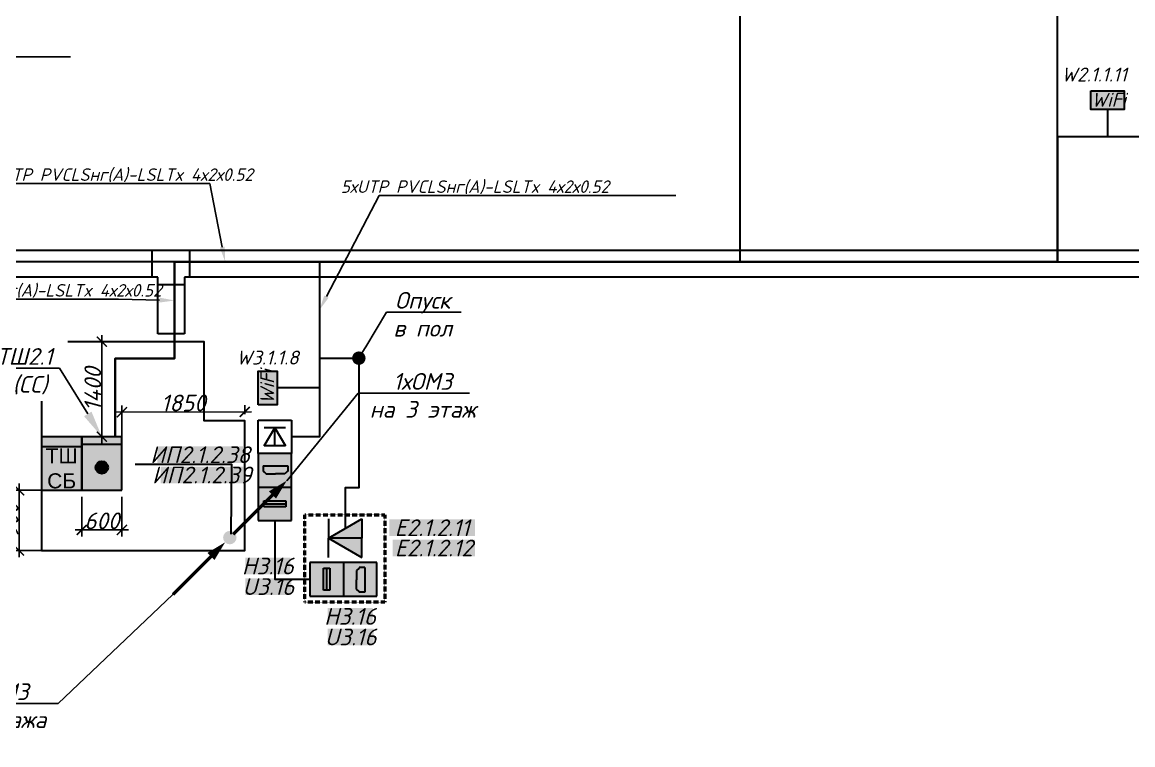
# Model space of a CAD drawing. Header units: millimetres. Extents: x 6978 to 881500, y -130874 to -2349.
# Drawn here: x 460355 to 476946, y -118692 to -107896 of the extents above; entities that cross this region are included whole.
import ezdxf
from ezdxf import colors
from ezdxf.entities.mleader import LeaderData, LeaderLine
from ezdxf.math import Vec2, Vec3

# ---------------------------------------------------------------- set-up
doc = ezdxf.new("R2010")
doc.units = ezdxf.units.MM
doc.linetypes.add('HIDDEN2', pattern=[4.7625, 3.175, -1.5875])
doc.layers.get('Defpoints').update_dxf_attribs({"lineweight": 50, "true_color": 0xbeff1a})
for name, color, linetype, lineweight in [('ОС', 5, 'Continuous', 30), ('СКС-РОЗЕТКИ', 7, 'Continuous', 50), ('СС_Выноски', 7, 'Continuous', 15), ('СС_СКК_Лоток', 170, 'Continuous', 30), ('СС_СКС_Кабель', 6, 'Continuous', 30), ('СС_СКС_Оборудование', 6, 'Continuous', 30), ('СС_Схема', 7, 'Continuous', 30)]:
    doc.layers.add(name, color=color, linetype=linetype, lineweight=lineweight)
doc.styles.add('BRAZEN-txt', font='isocpeui.ttf')
doc.styles.add('ISOCPEUR', font='isocpeui.ttf', dxfattribs={"height": 2.5})
doc.styles.get("Standard").update_dxf_attribs({"font": 'arial.ttf'})
doc.linetypes.add('Рабочее в трубе  _о_о_', pattern='A,5,2,[133,ltypeshp.shx,S=0.4,R=0,X=0,Y=0.75],3', length=10)
doc.dimstyles.new('BRAZEN-Размеры_осевые', dxfattribs={"dimscale": 0, "dimtxt": 350, "dimasz": 150, "dimexe": 100, "dimexo": 100, "dimgap": 70, "dimtad": 1, "dimdec": 0, "dimzin": 0, "dimdsep": 46, "dimtxsty": 'BRAZEN-txt', "dimblk": 'ARCHTICK', "dimcen": 1, "dimdle": 100, "dimadec": 0, "dimazin": 0, "dimtfac": 1, "dimtdec": 0, "dimtofl": 0, "dimtmove": 1, "dimatfit": 3, "dimfxl": 1, "dimtolj": 1, "dimtzin": 0, "dimarcsym": 0})

# ---------------------------------------------------------------- blocks, each defined once
blk = doc.blocks.new('*U16')
blk.add_hatch(color=256).paths.add_polyline_path([(-0.71, -0.71, 1), (0.71, 0.71, 1)])
blk.add_lwpolyline([(-0.71, -0.71, 0, 1.5, 0), (-2.83, -2.83, 2, 2, 0)], format="xyseb")
at = {"const_width": 0.5}
blk.add_lwpolyline([(-8.5, -8.5), (-2.83, -2.83)], dxfattribs=at)
blk = doc.blocks.new('2й этаж')
at = {"layer": 'СС_СКК_Лоток'}
for p, q in [((495092, -111307), (458442, -111307)), ((462299, -111707), (462299, -111307)), ((462858, -111707), (462858, -111307)), ((462381, -111707), (458842, -111707)), ((462381, -112550), (462381, -111707)), ((462381, -111817), (462781, -111817)), ((467289, -111707), (462781, -111707)), ((462781, -111707), (462781, -112550)), ((494692, -111707), (467289, -111707)), ((462781, -112550), (462381, -112550))]:
    blk.add_line(p, q, dxfattribs=at)
blk = doc.blocks.new('_None')
blk = doc.blocks.new('Розетки HDMI и USB')
at = {"true_color": 0xffffff, "transparency": 33554687}
h = blk.add_hatch(color=7, dxfattribs=at)
h.dxf.hatch_style = 1
h.paths.add_polyline_path([(237.4, 474.8), (0, 474.8), (0, 237.4), (237.4, 237.4)])
h.paths.add_polyline_path([(210.7, 388), (210.7, 348), (204.7, 348), (189.7, 331), (122.7, 331), (55.7, 331), (40.7, 348), (34.7, 348), (34.7, 388)], flags=16)
h = blk.add_hatch(color=7, dxfattribs=at)
h.dxf.hatch_style = 1
h.paths.add_polyline_path([(210.7, 388), (34.7, 388), (34.7, 348), (40.7, 348), (55.7, 331), (122.7, 331), (189.7, 331), (204.7, 348), (210.7, 348)])
h = blk.add_hatch(color=7, dxfattribs=at)
h.dxf.hatch_style = 1
h.paths.add_polyline_path([(237.4, 237.4), (0, 237.4), (0, 0), (237.4, 0)])
h.paths.add_polyline_path([(196.7, 140), (196.7, 97), (40.7, 97), (40.7, 140)], flags=16)
h.paths.add_polyline_path([(196.7, 140), (40.7, 140), (40.7, 117), (196.7, 117)], flags=0)
h = blk.add_hatch(color=7, dxfattribs=at)
h.dxf.hatch_style = 1
h.paths.add_polyline_path([(196.7, 140), (40.7, 140), (40.7, 117), (196.7, 117)])
at = {"true_color": 0x000000, "transparency": 33554687}
h = blk.add_hatch(color=18, dxfattribs=at)
h.dxf.hatch_style = 1
h.paths.add_polyline_path([(196.7, 117), (40.7, 117), (40.7, 97), (196.7, 97)])
at = {"layer": 'СС_СКС_Кабель', "color": 0}
for p, q in [((0, 474.8), (0, 0)), ((237.4, 474.8), (0, 474.8)), ((237.4, 0), (237.4, 474.8)), ((34.7, 388), (210.7, 388)), ((34.7, 388), (34.7, 348)), ((34.7, 348), (40.7, 348)), ((40.7, 348), (55.7, 331)), ((55.7, 331), (122.7, 331)), ((189.7, 331), (122.7, 331)), ((204.7, 348), (189.7, 331)), ((210.7, 348), (204.7, 348)), ((210.7, 388), (210.7, 348)), ((0, 237.4), (237.4, 237.4)), ((40.7, 140), (196.7, 140)), ((40.7, 97), (40.7, 140)), ((40.7, 117), (196.7, 117)), ((196.7, 97), (40.7, 97)), ((196.7, 140), (196.7, 97)), ((0, 0), (237.4, 0))]:
    blk.add_line(p, q, dxfattribs=at)
blk = doc.blocks.new('*U24')
at = {"color": 0}
for p, q in [((0, -38), (0, 462)), ((0, 462), (500, 462)), ((92, 76), (250, 348)), ((407, 348), (92, 348)), ((250, 348), (407, 76)), ((250, 76), (250, 348)), ((500, 462), (500, -38)), ((407, 76), (92, 76)), ((500, -38), (0, -38))]:
    blk.add_line(p, q, dxfattribs=at)
blk = doc.blocks.new('*U253')
at = {"true_color": 0xffffff, "transparency": 33554687}
h = blk.add_hatch(color=7, dxfattribs=at)
h.dxf.hatch_style = 1
h.paths.add_polyline_path([(0, 338), (0, 0), (599, 0), (599, 338)])
at = {"color": 0}
blk.add_lwpolyline([(0, 338), (599, 338), (599, 0), (0, 0)], close=True, dxfattribs=at)
at = {"color": 0, "insert": (13, 300), "char_height": 250, "attachment_point": 1, "style": 'ISOCPEUR'}
blk.add_mtext_dynamic_manual_height_columns('WiFi', width=599, gutter_width=1250, heights=[0], dxfattribs=at)
at = {"color": 18, "true_color": 0x000000, "style": 'ISOCPEUR'}
blk.add_attdef('НАЗВАНИЕ', (719, 728), '', height=250, dxfattribs=at)
blk = doc.blocks.new('_Dot')
at = {"color": 0, "linetype": 'ByBlock', "lineweight": -2}
blk.add_line((-0.5, 0), (-1, 0), dxfattribs=at)
at = {"color": 0, "linetype": 'ByBlock', "const_width": 0.5}
blk.add_lwpolyline([(-0.25, 0, 1), (0.25, 0, 1)], format="xyb", close=True, dxfattribs=at)
blk = doc.blocks.new('*U14')
blk.add_hatch(color=256).paths.add_polyline_path([(-0.71, -0.71, 1), (0.71, 0.71, 1)])
blk.add_lwpolyline([(8.5, 8.5, 0, 1.5, 0), (6.38, 6.38, 2, 2, 0)], format="xyseb")
at = {"const_width": 0.5}
blk.add_lwpolyline([(0.5, 0.5), (6.38, 6.38)], dxfattribs=at)
blk = doc.blocks.new('Модуль на 1 RJ')
at = {"true_color": 0xffffff}
h = blk.add_hatch(color=7, dxfattribs=at)
h.dxf.hatch_style = 1
h.paths.add_polyline_path([(0, 250), (-289, 250), (0, -250)])
at = {"color": 0, "lineweight": 30}
for p, q in [((-289, 250), (0, 250)), ((0, -250), (-289, 250)), ((0, 250), (0, -250)), ((-289, -250), (0, -250))]:
    blk.add_line(p, q, dxfattribs=at)
blk = doc.blocks.new('соед. коробка')
at = {"layer": 'ОС'}
h = blk.add_hatch(color=0, dxfattribs=at)
h.dxf.hatch_style = 1
h.paths.add_polyline_path([(93.75, 0, 1), (-93.75, 0, 1)])
at = {"layer": 'ОС', "color": 0}
blk.add_circle((0, 0), 93.75, dxfattribs=at)
at = {"layer": 'ОС', "color": 0, "style": 'ISOCPEUR'}
blk.add_attdef('ПАРАМЕТР', (-187.5, 150), '', height=112.5, dxfattribs=at)
blk = doc.blocks.new('шкаф ТШ 2')
at = {"true_color": 0xffffff, "transparency": 33554684}
h = blk.add_hatch(color=7, dxfattribs=at)
h.dxf.hatch_style = 1
h.paths.add_polyline_path([(341, 300), (-341, 300), (-341, -300), (341, -300)])
h.paths.add_polyline_path([(-341, 300), (-459, 300), (-459, -300), (-341, -300)])
at = {"layer": 'СС_СКС_Оборудование', "color": 180}
blk.add_line((-341, 300), (-341, -300), dxfattribs=at)
blk.add_lwpolyline([(341, 300), (-459, 300), (-459, -300), (341, -300)], close=True, dxfattribs=at)
at = {"layer": 'СС_СКС_Кабель', "rotation": 180}
blk.add_blockref('соед. коробка', (0, 0), dxfattribs=at)
blk = doc.blocks.new('ТШ СБ 2')
at = {"true_color": 0xffffff, "transparency": 33554684}
h = blk.add_hatch(color=7, dxfattribs=at)
h.dxf.hatch_style = 1
h.paths.add_polyline_path([(300, 327), (-300, 327), (-300, -327), (300, -327)])
h.paths.add_polyline_path([(300, 473), (-300, 473), (-300, 327), (300, 327)])
at = {"layer": 'СС_СКС_Оборудование', "color": 7}
blk.add_line((-300, 327), (300, 327), dxfattribs=at)
blk.add_lwpolyline([(-300, 473), (-300, -327), (300, -327), (300, 473)], close=True, dxfattribs=at)
at = {"insert": (0, 0), "char_height": 225, "attachment_point": 5}
blk.add_mtext_dynamic_manual_height_columns('ТШ СБ', width=2.5, gutter_width=12.5, heights=[0], dxfattribs=at)
blk = doc.blocks.new('_ArchTick')
at = {"color": 0, "linetype": 'ByBlock', "const_width": 0.15}
blk.add_lwpolyline([(-0.5, -0.5), (0.5, 0.5)], dxfattribs=at)
blk = doc.blocks.new('*D210')
at = {"layer": 'Defpoints', "color": 0, "transparency": 16777216}
for p in [(461245, -114889), (461845, -114889), (461245, -115481)]:
    blk.add_point(p, dxfattribs=at)
at = {"layer": 'СС_СКК_Лоток', "color": 0, "linetype": 'Continuous', "lineweight": -2, "transparency": 16777216}
for p, q in [((461245, -114989), (461245, -115581)), ((461845, -114989), (461845, -115581)), ((461945, -115481), (461145, -115481))]:
    blk.add_line(p, q, dxfattribs=at)
at = {"layer": 'СС_СКК_Лоток', "color": 0, "lineweight": -2, "transparency": 16777216, "xscale": 150, "yscale": 150, "zscale": 150, "rotation": 180}
blk.add_blockref('_ArchTick', (461245, -115481), dxfattribs=at)
at = {"layer": 'СС_СКК_Лоток', "color": 0, "lineweight": -2, "transparency": 16777216, "xscale": 150, "yscale": 150, "zscale": 150}
blk.add_blockref('_ArchTick', (461845, -115481), dxfattribs=at)
at = {"layer": 'СС_СКК_Лоток', "color": 0, "lineweight": 0, "transparency": 16777216, "insert": (461545, -115346), "char_height": 2.5, "width": 731.08, "attachment_point": 5, "style": 'ISOCPEUR'}
blk.add_mtext('\\A1;{\\H100x;600}', dxfattribs=at)
blk = doc.blocks.new('*D211')
at = {"layer": 'Defpoints', "color": 0, "transparency": 16777216}
for p in [(461545, -114889), (460309, -115789), (462162, -115789)]:
    blk.add_point(p, dxfattribs=at)
at = {"layer": 'СС_СКК_Лоток', "color": 0, "linetype": 'Continuous', "lineweight": -2, "transparency": 16777216}
for p, q in [((460309, -114789), (460309, -115889)), ((461445, -114889), (460209, -114889)), ((462062, -115789), (460209, -115789))]:
    blk.add_line(p, q, dxfattribs=at)
at = {"layer": 'СС_СКК_Лоток', "color": 0, "lineweight": -2, "transparency": 16777216, "xscale": 150, "yscale": 150, "zscale": 150}
for p, rotation in [((460309, -114889), 90), ((460309, -115789), 270)]:
    blk.add_blockref('_ArchTick', p, dxfattribs=dict(at, rotation=rotation))
at = {"layer": 'СС_СКК_Лоток', "color": 0, "lineweight": 0, "transparency": 16777216, "insert": (460174, -115339), "char_height": 2.5, "width": 731.08, "attachment_point": 5, "rotation": 90, "style": 'ISOCPEUR'}
blk.add_mtext('\\A1;{\\H100x;900}', dxfattribs=at)
blk = doc.blocks.new('*D212')
at = {"layer": 'Defpoints', "color": 0, "transparency": 16777216}
for p in [(461545, -112670), (462145, -112670), (461845, -114089)]:
    blk.add_point(p, dxfattribs=at)
at = {"layer": 'СС_СКК_Лоток', "color": 0, "linetype": 'Continuous', "lineweight": -2, "transparency": 16777216}
for p, q in [((461545, -114189), (461545, -112570)), ((462045, -112670), (461445, -112670)), ((461745, -114089), (461445, -114089))]:
    blk.add_line(p, q, dxfattribs=at)
at = {"layer": 'СС_СКК_Лоток', "color": 0, "lineweight": -2, "transparency": 16777216, "xscale": 150, "yscale": 150, "zscale": 150}
for p, rotation in [((461545, -112670), 90), ((461545, -114089), 270)]:
    blk.add_blockref('_ArchTick', p, dxfattribs=dict(at, rotation=rotation))
at = {"layer": 'СС_СКК_Лоток', "color": 0, "lineweight": 0, "transparency": 16777216, "insert": (461410, -113380), "char_height": 2.5, "width": 731.08, "attachment_point": 5, "rotation": 90, "style": 'ISOCPEUR'}
blk.add_mtext('\\A1;{\\H100x;1400}', dxfattribs=at)
blk = doc.blocks.new('*D309')
at = {"layer": 'Defpoints', "color": 0, "transparency": 16777216}
for p in [(463680, -113718), (463680, -113850), (461847, -114311)]:
    blk.add_point(p, dxfattribs=at)
at = {"layer": 'СС_СКК_Лоток', "color": 0, "linetype": 'Continuous', "lineweight": -2, "transparency": 16777216}
for p, q in [((461846, -114211), (461845, -113623)), ((463680, -113750), (463679, -113618)), ((461745, -113723), (463780, -113717))]:
    blk.add_line(p, q, dxfattribs=at)
at = {"layer": 'СС_СКК_Лоток', "color": 0, "lineweight": -2, "transparency": 16777216, "xscale": 150, "yscale": 150, "zscale": 150}
for p, rotation in [((461845, -113723), 180.1693704552218), ((463680, -113718), 0.1693704552217915)]:
    blk.add_blockref('_ArchTick', p, dxfattribs=dict(at, rotation=rotation))
at = {"layer": 'СС_СКК_Лоток', "color": 0, "lineweight": 0, "transparency": 16777216, "insert": (462762, -113585), "char_height": 2.5, "width": 731.08, "attachment_point": 5, "rotation": 0.1694, "style": 'ISOCPEUR'}
blk.add_mtext('\\A1;{\\H100x;1850}', dxfattribs=at)
blk = doc.blocks.new('*U280')
at = {"true_color": 0xffffff, "transparency": 33554687}
h = blk.add_hatch(color=7, dxfattribs=at)
h.dxf.hatch_style = 1
h.paths.add_polyline_path([(0, 338), (0, 0), (599, 0), (599, 338)])
at = {"color": 0}
blk.add_lwpolyline([(0, 338), (599, 338), (599, 0), (0, 0)], close=True, dxfattribs=at)
at = {"color": 0, "insert": (13, 300), "char_height": 250, "attachment_point": 1, "style": 'ISOCPEUR'}
blk.add_mtext_dynamic_manual_height_columns('WiFi', width=599, gutter_width=1250, heights=[0], dxfattribs=at)
at = {"color": 18, "true_color": 0x000000, "style": 'ISOCPEUR'}
blk.add_attdef('НАЗВАНИЕ', (-525, 502), '', height=250, dxfattribs=at)

msp = doc.modelspace()

# ---------------------------------------------------------------- linework, layer by layer
at = {"layer": 'СКС-РОЗЕТКИ', "color": 7, "linetype": 'HIDDEN2'}
msp.add_lwpolyline([(464577.3, -115257.6), (465770.7, -115257.6), (465770.7, -116561.1), (464577.3, -116561.1)], close=True, dxfattribs=at)
at = {"layer": 'СС_СКК_Лоток', "color": 7}
msp.add_lwpolyline([(460644.8, -112670.3), (460644.9, -115789.2), (463680, -115789.2), (463680, -113850.3), (463071.8, -113850.3), (463071.8, -112670.3), (460644.8, -112670.4)], dxfattribs=at)
at = {"layer": 'СС_СКС_Кабель'}
for points in [[(461744.9, -114089.2), (461744.9, -112919.1), (462631.2, -112919.1), (462631.2, -111476.1), (482990.1, -111476.1), (482990.1, -105967.9), (484595.6, -105967.9), (484595.6, -101216.2), (484800, -101216.2)], [(461744.9, -114089.2), (461744.9, -112919.1), (462631.2, -112919.1), (462631.2, -111476.1), (482990.1, -111476.1), (482990.1, -105967.9), (487256.8, -105967.9), (487256.8, -104120.5), (493249.4, -104120.5), (493249.4, -101223.4), (493625, -101223.4)], [(461744.9, -114089.2), (461744.9, -112919.1), (462631.2, -112919.1), (462631.2, -111476.1), (475822.9, -111476.1), (475822.9, -101241), (476255, -101241)], [(461744.9, -114089.2), (461744.9, -112919.1), (462631.2, -112919.1), (462631.2, -111476.1), (471079.3, -111476.1), (471079.3, -105411.9), (467438.9, -105411.9), (467438.9, -101259.9), (467690, -101259.9)], [(461744.9, -114089.2), (461744.9, -112919.1), (462631.2, -112919.1), (462631.2, -111476.1), (456232.4, -111476.1), (456232.4, -109139.7), (455513.3, -109139.7), (455513.3, -102001), (453745.9, -102001), (453745.9, -102109.9), (452397.5, -102109.9)], [(461744.9, -114089.2), (461744.9, -112919.1), (462631.2, -112919.1), (462631.2, -111476.1), (456232.4, -111476.1), (456232.4, -109139.7), (455513.3, -109139.7), (455513.3, -102001), (453384.7, -102001)], [(461744.9, -114089.2), (461744.9, -112919.1), (462631.2, -112919.1), (462631.2, -111476.1), (482990.1, -111476.1), (482990.1, -105967.9), (484595.6, -105967.9), (484595.6, -101872.5), (485017.8, -101872.5)], [(461744.9, -114089.2), (461744.9, -112919.1), (462631.2, -112919.1), (462631.2, -111476.1), (482990.1, -111476.1), (482990.1, -105967.9), (487256.8, -105967.9), (487256.8, -104120.5), (493249.4, -104120.5), (493249.4, -101879.7), (493842.8, -101879.7)], [(461744.9, -114089.2), (461744.9, -112919.1), (462631.2, -112919.1), (462631.2, -111476.1), (475822.9, -111476.1), (475822.9, -101897.4), (476472.8, -101897.4)], [(461744.9, -114089.2), (461744.9, -112919.1), (462631.2, -112919.1), (462631.2, -111476.1), (471079.3, -111476.1), (471079.3, -105411.9), (467438.9, -105411.9), (467438.9, -101916.2), (467907.8, -101916.2)], [(461744.9, -114089.2), (461744.9, -112919.1), (462631.2, -112919.1), (462631.2, -111476.1), (497941.8, -111476.1), (497941.8, -109240.5), (499561.8, -109240.5), (499561.8, -109603.2)], [(461744.9, -114089.2), (461744.9, -112919.1), (462631.2, -112919.1), (462631.2, -111476.1), (497941.8, -111476.1), (497941.8, -109240.5), (500547.9, -109240.5), (500547.9, -109385.3)], [(461744.9, -114089.2), (461744.9, -112919.1), (462631.2, -112919.1), (462631.2, -111476.1), (458629.1, -111476.1), (458629.1, -112001.1), (455486.7, -112001.1), (455486.7, -110720.1), (453535.8, -110720.1), (453535.8, -110828.5), (452397.5, -110828.5)], [(461744.9, -114089.2), (461744.9, -112919.1), (462631.2, -112919.1), (462631.2, -111476.1), (458629.1, -111476.1), (458629.1, -112001.1), (455486.7, -112001.1), (455486.7, -110720.1), (453384.7, -110720.1)], [(461744.9, -114089.2), (461744.9, -112919.1), (462631.2, -112919.1), (462631.2, -111476.1), (458629.1, -111476.1), (458629.1, -120273.9), (448897.7, -120273.9), (448897.7, -119773.6), (447515.4, -119773.6), (447515.4, -119882.6), (446247.5, -119882.6)], [(461744.9, -114089.2), (461744.9, -112919.1), (462631.2, -112919.1), (462631.2, -111476.1), (458629.1, -111476.1), (458629.1, -120273.9), (448897.7, -120273.9), (448897.7, -119773.6), (447234.7, -119773.6)], [(461744.9, -114089.2), (461744.9, -112919.1), (462631.2, -112919.1), (462631.2, -111476.1), (458639.7, -111476.1), (458639.7, -120273.9), (451080.5, -120273.9), (451080.5, -122290.3)], [(461744.9, -114089.2), (461744.9, -112919.1), (462631.2, -112919.1), (462631.2, -111476.1), (458629.1, -111476.1), (458629.1, -120273.9), (453752.9, -120273.9), (453752.9, -122290.3)], [(461744.9, -114088.9), (461744.9, -112919.1), (462631.2, -112919.1), (462631.2, -111475.9), (464794.8, -111476.1), (464794.8, -113361), (464162.1, -113361)], [(461744.9, -114088.9), (461744.9, -112919.1), (462631.2, -112919.1), (462631.6, -111475.9), (464794.8, -111476.1), (464794.8, -114090.2), (464380, -114090.2)], [(461744.9, -114088.9), (461744.9, -112919.1), (462631.2, -112919.1), (462631.2, -111475.9), (483434.3, -111476.1), (483434.3, -113361), (482780.5, -113361)], [(461744.9, -114088.9), (461744.9, -112919.1), (462631.2, -112919.1), (462631.2, -111475.9), (483434.3, -111476.1), (483434.3, -114090.1), (482998.4, -114090.1)], [(461744.9, -114089.2), (461744.9, -112919.1), (462631.2, -112919.1), (462631.2, -111476.1), (497941.8, -111476.1), (497941.8, -114306.5), (499786.1, -114306.5), (499786.1, -115528.2)], [(461744.9, -114089.2), (461744.9, -112919.1), (462631.2, -112919.1), (462631.2, -111476.1), (497941.8, -111476.1), (497941.8, -114306.5), (500772.2, -114306.5), (500772.2, -115310.3)], [(461744.9, -114089.2), (461744.9, -112919.1), (462631.2, -112919.1), (462631.2, -111476.1), (494898.6, -111476.1), (494898.6, -118255), (504273.5, -118255), (504275, -118487.5)], [(461744.9, -114089.2), (461744.9, -112919.1), (462631.2, -112919.1), (462631.2, -111476.1), (494898.6, -111476.1), (494898.6, -117260.6), (498455.8, -117260.6)], [(461744.9, -114089.2), (461744.9, -112919.1), (462631.2, -112919.1), (462631.2, -111476.1), (494898.6, -111476.1), (494898.6, -121285.3), (499783.3, -121285.3), (499784.8, -123557.4), (498516.1, -123557.4), (498516.1, -124097.8)], [(461744.9, -114089.2), (461744.9, -112919.1), (462631.2, -112919.1), (462631.2, -111476.1), (494898.6, -111476.1), (494898.6, -121285.3), (499783.3, -121285.3), (499784.8, -123557.4), (499374.8, -123557.4), (499374.8, -125167), (498875, -125167)], [(461744.9, -114089.2), (461744.9, -112919.1), (462631.2, -112919.1), (462631.2, -111476.1), (494898.6, -111476.1), (494898.6, -121285.3), (499783.3, -121285.3), (499784.8, -122503.8), (499921.1, -122503.8)], [(461744.9, -114088.9), (461744.9, -112919.1), (462631.2, -112919.1), (462631.2, -111476.1), (464794.8, -111476.1), (464794.8, -112915.5), (465383.8, -112915.5)]]:
    msp.add_lwpolyline(points, dxfattribs=at)
at = {"layer": 'СС_СКС_Кабель', "color": 6, "ltscale": 100}
for points in [[(476568.9, -109201.4), (476568.9, -109610.1), (475822.9, -109610.1), (475822.9, -111476), (462631.6, -111476), (462631.6, -112919.1), (461744.9, -112919.1), (461744.9, -114088.9)], [(477745.3, -109404.4), (477745.3, -109610.1), (475822.9, -109610.1), (475822.9, -111476), (462631.6, -111476), (462631.6, -112919.1), (461744.9, -112919.1), (461744.9, -114089.2)]]:
    msp.add_lwpolyline(points, dxfattribs=at)
at = {"layer": 'СС_СКС_Кабель', "linetype": 'Рабочее в трубе  _о_о_', "ltscale": 100}
msp.add_lwpolyline([(465383.8, -112915.5), (465383.8, -114854.3), (465179.4, -114854.3), (465179.4, -115459.3)], dxfattribs=at)
at = {"layer": 'СС_СКС_Кабель', "color": 67, "linetype": 'Рабочее в трубе  _о_о_', "true_color": 0x727430}
msp.add_lwpolyline([(464130, -115340.2), (464130, -116218.8), (464654.4, -116218.8)], dxfattribs=at)
at = {"layer": 'СС_Схема', "color": 3}
msp.add_lwpolyline([(462044.9, -114497.8), (463480.8, -114497.8), (463470, -115545.9)], dxfattribs=at)

# ---------------------------------------------------------------- block references
for name, p in [('2й этаж', (0, 0)), ('ТШ СБ 2', (460944.9, -114562.1))]:
    msp.add_blockref(name, p)
at = {"rotation": 270}
for name, p in [('шкаф ТШ 2', (461544.9, -114548)), ('Модуль на 1 RJ', (465179.4, -115603.7))]:
    msp.add_blockref(name, p, dxfattribs=at)
at = {"xscale": -1, "rotation": 270}
msp.add_blockref('Модуль на 1 RJ', (465179.4, -115603.7), dxfattribs=at)
at = {"layer": 'СС_СКК_Лоток', "color": 7, "xscale": 100, "yscale": 100, "zscale": 100}
for name in ['*U14', '*U16']:
    msp.add_blockref(name, (463456.8, -115595.9), dxfattribs=at)
at = {"layer": 'СС_СКС_Оборудование', "color": 30, "xscale": 0.8347245409015025, "yscale": 0.8347245409015025, "zscale": 0.8347245409015025}
msp.add_blockref('*U280', (476318.9, -109201.4), dxfattribs=at).add_auto_attribs({'НАЗВАНИЕ': 'W2.1.1.11'})
at = {"layer": 'СС_СКС_Оборудование', "color": 30}
ref = msp.add_blockref('*U253', (464162.1, -113611), dxfattribs=dict(at, xscale=0.8347245409015025, yscale=0.8347245409015025, zscale=0.8347245409015025, rotation=90))
ref.add_attrib('НАЗВАНИЕ', 'W3.1.1.8', (463554.7, -113010.9), dxfattribs={"layer": '0', "color": 18, "true_color": 0x000000, "height": 208.68, "style": 'ISOCPEUR'})
at = {"layer": 'СС_СКС_Оборудование'}
msp.add_blockref('*U24', (463880, -114302.1), dxfattribs=at)
at = {"layer": 'СС_СКС_Оборудование', "color": 180, "xscale": 2.106060307287632, "yscale": 2.106060307287632, "zscale": 2.106060307287632}
msp.add_blockref('Розетки HDMI и USB', (463880, -115340.2), dxfattribs=at)
at = {"layer": 'СС_СКС_Оборудование', "color": 180, "xscale": 2.106060307287632, "yscale": 2.106060307287632, "zscale": 2.106060307287632, "rotation": 270}
msp.add_blockref('Розетки HDMI и USB', (464654.4, -115968.8), dxfattribs=at)

# ---------------------------------------------------------------- texts
at = {"layer": 'СС_СКС_Оборудование', "color": 18, "true_color": 0x000000, "char_height": 250, "attachment_point": 5, "style": 'ISOCPEUR', "bg_fill": 1, "box_fill_scale": 1, "bg_fill_color": 7, "bg_fill_true_color": 16777215, "bg_fill_transparency": 0}
for s, width, heights, insert in [('ИП2.1.2.38', 1280.189, [0], (463014.6, -114357.6)), ('ИП2.1.2.39', 1233.516, [0], (463039.5, -114660.6)), ('E2.1.2.11', 1280.189, [0], (466480.1, -115448.5)), ('E2.1.2.12', 1233.516, [0], (466505, -115751.5)), ('H3.16', 673.91, [275.9], (464025.5, -116020.6)), ('U3.16', 688.952, [0], (464033.1, -116328.1, 0.5)), ('H3.16', 673.91, [275.9], (465254.5, -116773.5)), ('U3.16', 688.952, [0], (465262.1, -117081, 0.5))]:
    msp.add_mtext_dynamic_manual_height_columns(s, width=width, gutter_width=1250, heights=heights, dxfattribs=dict(at, insert=insert))

# ---------------------------------------------------------------- dimensions: what is measured, and where the dimension line sits
at = {"layer": 'СС_СКК_Лоток', "color": 7, "lineweight": 0}
for base, p1, p2, angle, picture, middle in [((461545.4, -112670.3), (461844.9, -114089.2), (462144.8, -112670.3), 270, '*D212', (461410.4, -113379.8)), ((463679.6, -113717.8), (461846.6, -114311.1), (463680, -113850.3), 180.16937, '*D309', (462761.8, -113585.5)), ((460308.9, -115789.2), (461544.9, -114889.2), (462162.4, -115789.2), 270, '*D211', (460173.9, -115339.2)), ((461244.9, -115480.6), (461844.9, -114889.2), (461244.9, -114889.2), 180, '*D210', (461544.9, -115345.6))]:
    dim = msp.add_linear_dim(base=base, p1=p1, p2=p2, angle=angle, text='{\\H100x;<>}', dimstyle='BRAZEN-Размеры_осевые', override={"dimscale": 1, "dimtxt": 250, "dimgap": 10, "dimrnd": 50, "dimtxsty": 'ISOCPEUR'}, dxfattribs=at)
    dim.commit()
    dim.dimension.update_dxf_attribs({"geometry": picture, "text_midpoint": middle})

# ---------------------------------------------------------------- leaders
at = {"layer": 'СС_Выноски', "color": 7}
ml = msp.add_multileader_mtext('Standard', dxfattribs=at)
ml.set_content('{\\C256;5хUTP PVCLSнг(А)-LSLTx 4х2х0.52}', color=7, style='ISOCPEUR')
ml.set_leader_properties(lineweight=25)
ml.build(insert=Vec2(0, 0))
ml.multileader.update_dxf_attribs({"text_left_attachment_type": 6, "text_right_attachment_type": 6, "dogleg_length": 150, "arrow_head_size": 225, "scale": 75})
ctx = ml.context
ctx.base_point, ctx.scale, ctx.char_height, ctx.arrow_head_size, ctx.landing_gap_size, ctx.plane_origin = Vec3(456795.2, -108411.8), 75, 187.5, 225, 150, Vec3(484231.2, -114871.6)
ctx.left_attachment, ctx.right_attachment, ctx.text_align_type = 6, 6, 1
notes = []
notes.append((ctx, [(0, (1, 1, 0), (456645.2, -108411.8), (1, 0), 150, [(1, [(455872.8, -109139.7)], 0, [])])]))
ctx.mtext.insert, ctx.mtext.width, ctx.mtext.defined_height, ctx.mtext.alignment, ctx.mtext.line_spacing_factor, ctx.mtext.flow_direction = Vec3(458075.5, -108186.8), 2612.977, 428.7, 2, 0.8, 5
ml = msp.add_multileader_mtext('Standard', dxfattribs=at)
ml.set_content('{\\C256;19хUTP PVCLSнг(А)-LSLTx 4х2х0.52}', color=7, style='ISOCPEUR')
ml.set_leader_properties(lineweight=25)
ml.build(insert=Vec2(0, 0))
ml.multileader.update_dxf_attribs({"text_left_attachment_type": 6, "text_right_attachment_type": 6, "dogleg_length": 150, "arrow_head_size": 225, "scale": 75})
ctx = ml.context
ctx.base_point, ctx.scale, ctx.char_height, ctx.arrow_head_size, ctx.landing_gap_size, ctx.plane_origin = Vec3(456676.4, -110297.8), 75, 187.5, 225, 150, Vec3(488128.3, -117208)
ctx.left_attachment, ctx.right_attachment, ctx.text_align_type = 6, 6, 1
notes.append((ctx, [(1, (1, 1, 0), (459386.9, -110297.8), (-1, 0), 150, [(1, [(459769.9, -111476.1)], 0, [])])]))
ctx.mtext.insert, ctx.mtext.width, ctx.mtext.defined_height, ctx.mtext.alignment, ctx.mtext.line_spacing_factor, ctx.mtext.flow_direction = Vec3(457956.6, -110072.8), 2612.977, 428.7, 2, 0.8, 5
ml = msp.add_multileader_mtext('Standard', dxfattribs=at)
ml.set_content('{\\C256;49хUTP PVCLSнг(А)-LSLTx 4х2х0.52}', color=7, style='ISOCPEUR')
ml.set_leader_properties(lineweight=25)
ml.build(insert=Vec2(0, 0))
ml.multileader.update_dxf_attribs({"text_left_attachment_type": 6, "text_right_attachment_type": 6, "dogleg_length": 150, "arrow_head_size": 225, "scale": 75})
ctx = ml.context
ctx.base_point, ctx.scale, ctx.char_height, ctx.arrow_head_size, ctx.landing_gap_size, ctx.plane_origin = Vec3(460446.1, -110304.3), 75, 187.5, 225, 150, Vec3(491746.6, -117208)
ctx.left_attachment, ctx.right_attachment, ctx.text_align_type = 6, 6, 1
notes.append((ctx, [(1, (1, 1, 0), (463156.6, -110304.3), (-1, 0), 150, [(1, [(463388.2, -111476.1)], 0, [])])]))
ctx.mtext.insert, ctx.mtext.width, ctx.mtext.defined_height, ctx.mtext.alignment, ctx.mtext.line_spacing_factor, ctx.mtext.flow_direction = Vec3(461726.4, -110079.3), 2612.977, 428.7, 2, 0.8, 5
ml = msp.add_multileader_mtext('Standard', dxfattribs=at)
ml.set_content('{\\C256;5хUTP PVCLSнг(А)-LSLTx 4х2х0.52}', color=7, style='ISOCPEUR')
ml.set_leader_properties(lineweight=25)
ml.build(insert=Vec2(0, 0))
ml.multileader.update_dxf_attribs({"text_left_attachment_type": 6, "text_right_attachment_type": 6, "dogleg_length": 150, "arrow_head_size": 225, "scale": 75})
ctx = ml.context
ctx.base_point, ctx.scale, ctx.char_height, ctx.arrow_head_size, ctx.landing_gap_size, ctx.plane_origin = Vec3(465838.1, -110483.7), 75, 187.5, 225, 150, Vec3(493153.1, -117927.7)
ctx.left_attachment, ctx.right_attachment, ctx.text_align_type = 6, 6, 1
notes.append((ctx, [(0, (1, 1, 0), (465688.1, -110483.7), (1, 0), 150, [(1, [(464794.8, -112195.8)], 0, [])])]))
ctx.mtext.insert, ctx.mtext.width, ctx.mtext.defined_height, ctx.mtext.alignment, ctx.mtext.line_spacing_factor, ctx.mtext.flow_direction = Vec3(467118.4, -110258.7), 2612.977, 428.7, 2, 0.8, 5
ml = msp.add_multileader_mtext('Standard', dxfattribs=at)
ml.set_content('{\\C256;5хUTP PVCLSнг(А)-LSLTx 4х2х0.52}', color=7, style='ISOCPEUR')
ml.set_leader_properties(lineweight=25)
ml.build(insert=Vec2(0, 0))
ml.multileader.update_dxf_attribs({"text_left_attachment_type": 6, "text_right_attachment_type": 6, "dogleg_length": 150, "arrow_head_size": 225, "scale": 75})
ctx = ml.context
ctx.base_point, ctx.scale, ctx.char_height, ctx.arrow_head_size, ctx.landing_gap_size, ctx.plane_origin = Vec3(483953.8, -110509.1), 75, 187.5, 225, 150, Vec3(511792.7, -117610.4)
ctx.left_attachment, ctx.right_attachment, ctx.text_align_type = 6, 6, 1
notes.append((ctx, [(0, (1, 1, 0), (483803.8, -110509.1), (1, 0), 150, [(1, [(483434.3, -111878.5)], 0, [])])]))
ctx.mtext.insert, ctx.mtext.width, ctx.mtext.defined_height, ctx.mtext.alignment, ctx.mtext.line_spacing_factor, ctx.mtext.flow_direction = Vec3(485234, -110284.1), 2612.977, 428.7, 2, 0.8, 5
ml = msp.add_multileader_mtext('Standard', dxfattribs=at)
ml.set_content('{\\C256;10хUTP PVCLSнг(А)-LSLTx 4х2х0.52}', color=7, style='ISOCPEUR')
ml.set_leader_properties(lineweight=25)
ml.build(insert=Vec2(0, 0))
ml.multileader.update_dxf_attribs({"text_left_attachment_type": 6, "text_right_attachment_type": 6, "dogleg_length": 150, "arrow_head_size": 225, "scale": 75})
ctx = ml.context
ctx.base_point, ctx.scale, ctx.char_height, ctx.arrow_head_size, ctx.landing_gap_size, ctx.plane_origin = Vec3(494126, -110541.8), 75, 187.5, 225, 150, Vec3(525618.8, -117208)
ctx.left_attachment, ctx.right_attachment, ctx.text_align_type = 6, 6, 1
notes.append((ctx, [(1, (1, 1, 0), (496836.5, -110541.8), (-1, 0), 150, [(1, [(497260.5, -111476.1)], 0, [])])]))
ctx.mtext.insert, ctx.mtext.width, ctx.mtext.defined_height, ctx.mtext.alignment, ctx.mtext.line_spacing_factor, ctx.mtext.flow_direction = Vec3(495406.2, -110316.8), 2612.977, 428.7, 2, 0.8, 5
ml = msp.add_multileader_mtext('Standard', dxfattribs=at)
ml.set_content('{\\C256;68хUTP PVCLSнг(А)-LSLTx 4х2х0.52}', color=7, style='ISOCPEUR')
ml.set_leader_properties(lineweight=25)
ml.build(insert=Vec2(0, 0))
ml.multileader.update_dxf_attribs({"text_left_attachment_type": 6, "text_right_attachment_type": 6, "dogleg_length": 150, "arrow_head_size": 225, "scale": 75})
ctx = ml.context
ctx.base_point, ctx.scale, ctx.char_height, ctx.arrow_head_size, ctx.landing_gap_size, ctx.plane_origin = Vec3(459083.5, -112033), 75, 187.5, 225, 150, Vec3(490989.9, -117785.3)
ctx.left_attachment, ctx.right_attachment, ctx.text_align_type = 6, 6, 1
notes.append((ctx, [(1, (1, 1, 0), (461794, -112033), (-1, 0), 150, [(1, [(462631.5, -112053.4)], 0, [])])]))
ctx.mtext.insert, ctx.mtext.width, ctx.mtext.defined_height, ctx.mtext.alignment, ctx.mtext.line_spacing_factor, ctx.mtext.flow_direction = Vec3(460363.7, -111808), 2612.977, 428.7, 2, 0.8, 5
ml = msp.add_multileader_mtext('Standard', dxfattribs=at)
ml.set_content('{\\C256;3хUTP PVCLSнг(А)-LSLTx 4х2х0.52}', color=7, style='ISOCPEUR')
ml.set_leader_properties(lineweight=25)
ml.build(insert=Vec2(0, 0))
ml.multileader.update_dxf_attribs({"text_left_attachment_type": 6, "text_right_attachment_type": 6, "dogleg_length": 150, "arrow_head_size": 225, "scale": 75})
ctx = ml.context
ctx.base_point, ctx.scale, ctx.char_height, ctx.arrow_head_size, ctx.landing_gap_size, ctx.plane_origin = Vec3(491786.1, -116404), 75, 187.5, 225, 150, Vec3(524592.1, -122992.5)
ctx.left_attachment, ctx.right_attachment, ctx.text_align_type = 6, 6, 1
notes.append((ctx, [(1, (1, 1, 0), (494496.6, -116404), (-1, 0), 150, [(1, [(496233.8, -117260.6)], 0, [])])]))
ctx.mtext.insert, ctx.mtext.width, ctx.mtext.defined_height, ctx.mtext.alignment, ctx.mtext.line_spacing_factor, ctx.mtext.flow_direction = Vec3(493066.4, -116179), 2612.977, 428.7, 2, 0.8, 5
ml = msp.add_multileader_mtext('Standard', dxfattribs=at)
ml.set_content('{\\C256;1хUTP PVCLSнг(А)-LSLTx 4х2х0.52}', color=7, style='ISOCPEUR')
ml.set_leader_properties(lineweight=25)
ml.build(insert=Vec2(0, 0))
ml.multileader.update_dxf_attribs({"text_left_attachment_type": 6, "text_right_attachment_type": 6, "dogleg_length": 150, "arrow_head_size": 225, "scale": 75})
ctx = ml.context
ctx.base_point, ctx.scale, ctx.char_height, ctx.arrow_head_size, ctx.landing_gap_size, ctx.plane_origin = Vec3(496629, -119452.1), 75, 187.5, 225, 150, Vec3(528444.2, -123986.9)
ctx.left_attachment, ctx.right_attachment, ctx.text_align_type = 6, 6, 1
notes.append((ctx, [(1, (1, 1, 0), (499339.5, -119452.1), (-1, 0), 150, [(1, [(500085.8, -118255)], 0, [])])]))
ctx.mtext.insert, ctx.mtext.width, ctx.mtext.defined_height, ctx.mtext.alignment, ctx.mtext.line_spacing_factor, ctx.mtext.flow_direction = Vec3(497909.2, -119227.1), 2612.977, 428.7, 2, 0.8, 5
at = {"layer": 'СС_СКК_Лоток', "color": 7, "lineweight": 0}
ml = msp.add_multileader_mtext('Standard', dxfattribs=at)
ml.set_content('Опуск\\Pв пол', color=7, style='ISOCPEUR')
ml.set_leader_properties()
ml.set_arrow_properties(name='DOT')
ml.build(insert=Vec2(0, 0))
ml.multileader.update_dxf_attribs({"text_left_attachment_type": 6, "text_right_attachment_type": 6, "dogleg_length": 100, "arrow_head_size": 200})
ctx = ml.context
ctx.base_point, ctx.char_height, ctx.arrow_head_size, ctx.landing_gap_size, ctx.plane_origin = Vec3(465898.6, -112226.1), 250, 200, 0, Vec3(473603.3, -115182.9)
ctx.left_attachment, ctx.right_attachment, ctx.text_align_type = 6, 6, 1
notes.append((ctx, [(1, (1, 1, 0), (465798.6, -112226.1), (1, 0), 100, [(0, [(465383.8, -112915.5)], 0, [])])]))
ctx.mtext.insert, ctx.mtext.width, ctx.mtext.alignment, ctx.mtext.flow_direction = Vec3(466338, -111926.1), 2467.274, 2, 5
ml = msp.add_multileader_mtext('Standard', dxfattribs=at)
ml.set_content('1хОМ3\\Pна 3 этаж', color=7, style='ISOCPEUR')
ml.set_leader_properties()
ml.set_arrow_properties(name='NONE')
ml.build(insert=Vec2(0, 0))
ml.multileader.update_dxf_attribs({"text_left_attachment_type": 6, "text_right_attachment_type": 6, "dogleg_length": 100, "arrow_head_size": 400})
ctx = ml.context
ctx.base_point, ctx.char_height, ctx.arrow_head_size, ctx.landing_gap_size, ctx.plane_origin = Vec3(465474.4, -113437.9), 250, 400, 0, Vec3(472321.4, -115969.7)
ctx.left_attachment, ctx.right_attachment, ctx.text_align_type = 6, 6, 1
notes.append((ctx, [(1, (1, 1, 0), (465374.4, -113437.9), (1, 0), 100, [(0, [(464306.8, -114745.9)], 0, [])])]))
ctx.mtext.insert, ctx.mtext.width, ctx.mtext.alignment, ctx.mtext.flow_direction = Vec3(466335.5, -113137.9), 1991.197, 2, 5
ml = msp.add_multileader_mtext('Standard', dxfattribs=at)
ml.set_content('2хОМ3\\Pс 1 этажа', color=7, style='ISOCPEUR')
ml.set_leader_properties()
ml.set_arrow_properties(name='NONE')
ml.build(insert=Vec2(0, 0))
ml.multileader.update_dxf_attribs({"text_left_attachment_type": 6, "text_right_attachment_type": 6, "dogleg_length": 100, "arrow_head_size": 400})
ctx = ml.context
ctx.base_point, ctx.char_height, ctx.arrow_head_size, ctx.landing_gap_size, ctx.plane_origin = Vec3(459180.5, -118073.3), 250, 400, 0, Vec3(468320.9, -119627.2)
ctx.left_attachment, ctx.right_attachment, ctx.text_align_type = 6, 6, 1
notes.append((ctx, [(0, (1, 1, 0), (460892.2, -118073.3), (-1, 0), 100, [(0, [(462606.8, -116445.9)], 0, [])])]))
ctx.mtext.insert, ctx.mtext.width, ctx.mtext.alignment, ctx.mtext.flow_direction = Vec3(459986.3, -117773.3), 1991.197, 2, 5
for ctx, leaders in notes:
    for number, flags, end, landing, length, lines in leaders:
        leader = LeaderData()
        leader.index, (leader.has_last_leader_line, leader.has_dogleg_vector, leader.attachment_direction) = number, flags
        leader.last_leader_point, leader.dogleg_vector, leader.dogleg_length = Vec3(end), Vec3(landing), length
        for number, points, colour, breaks in lines:
            line = LeaderLine()
            line.index, line.vertices, line.color, line.breaks = number, Vec3.list(points), colors.encode_raw_color(colour), breaks
            leader.lines.append(line)
        ctx.leaders.append(leader)

# ---------------------------------------------------------------- next in the draw order: leaders
ml = msp.add_multileader_mtext('Standard', dxfattribs=at)
ml.set_content('ТШ2.1\\P (СС)', color=7, style='ISOCPEUR')
ml.set_leader_properties()
ml.build(insert=Vec2(0, 0))
ml.multileader.update_dxf_attribs({"text_left_attachment_type": 6, "text_right_attachment_type": 6, "dogleg_length": 100, "arrow_head_size": 400})
ctx = ml.context
ctx.base_point, ctx.char_height, ctx.arrow_head_size, ctx.landing_gap_size, ctx.plane_origin = Vec3(459973.2, -113064.7), 250, 400, 0, Vec3(468743.8, -119371.5)
ctx.left_attachment, ctx.right_attachment, ctx.text_align_type = 6, 6, 1
notes = []
notes.append((ctx, [(0, (1, 1, 0), (460912.4, -113064.7), (-1, 0), 100, [(0, [(461544.9, -114089.2)], 0, [])])]))
ctx.mtext.insert, ctx.mtext.width, ctx.mtext.alignment, ctx.mtext.flow_direction = Vec3(460392.8, -112764.7), 1034.975, 2, 5
ctx.mtext.has_bg_fill, ctx.mtext.bg_color, ctx.mtext.bg_scale_factor, ctx.mtext.bg_transparency, ctx.mtext.use_window_bg_color = 1, -1027028792, 1.5, 0, 1
for ctx, leaders in notes:
    for number, flags, end, landing, length, lines in leaders:
        leader = LeaderData()
        leader.index, (leader.has_last_leader_line, leader.has_dogleg_vector, leader.attachment_direction) = number, flags
        leader.last_leader_point, leader.dogleg_vector, leader.dogleg_length = Vec3(end), Vec3(landing), length
        for number, points, colour, breaks in lines:
            line = LeaderLine()
            line.index, line.vertices, line.color, line.breaks = number, Vec3.list(points), colors.encode_raw_color(colour), breaks
            leader.lines.append(line)
        ctx.leaders.append(leader)

# ---------------------------------------------------------------- next in the draw order: leaders
at = {"layer": 'СС_Выноски', "color": 7}
ml = msp.add_multileader_mtext('Standard', dxfattribs=at)
ml.set_content('{\\C256;5хUTP PVCLSнг(А)-LSLTx 4х2х0.52}', color=7, style='ISOCPEUR')
ml.set_leader_properties(lineweight=25)
ml.build(insert=Vec2(0, 0))
ml.multileader.update_dxf_attribs({"text_left_attachment_type": 6, "text_right_attachment_type": 6, "dogleg_length": 150, "arrow_head_size": 225, "scale": 75})
ctx = ml.context
ctx.base_point, ctx.scale, ctx.char_height, ctx.arrow_head_size, ctx.landing_gap_size, ctx.plane_origin = Vec3(452736.6, -113198.2), 75, 187.5, 225, 150, Vec3(484551.7, -117733)
ctx.left_attachment, ctx.right_attachment, ctx.text_align_type = 6, 6, 1
notes = []
notes.append((ctx, [(1, (1, 1, 0), (455447.1, -113198.2), (-1, 0), 150, [(1, [(456193.4, -112001.1)], 0, [])])]))
ctx.mtext.insert, ctx.mtext.width, ctx.mtext.defined_height, ctx.mtext.alignment, ctx.mtext.line_spacing_factor, ctx.mtext.flow_direction = Vec3(454016.8, -112973.2), 2612.977, 428.7, 2, 0.8, 5
for ctx, leaders in notes:
    for number, flags, end, landing, length, lines in leaders:
        leader = LeaderData()
        leader.index, (leader.has_last_leader_line, leader.has_dogleg_vector, leader.attachment_direction) = number, flags
        leader.last_leader_point, leader.dogleg_vector, leader.dogleg_length = Vec3(end), Vec3(landing), length
        for number, points, colour, breaks in lines:
            line = LeaderLine()
            line.index, line.vertices, line.color, line.breaks = number, Vec3.list(points), colors.encode_raw_color(colour), breaks
            leader.lines.append(line)
        ctx.leaders.append(leader)

doc.saveas('drawing.dxf')
